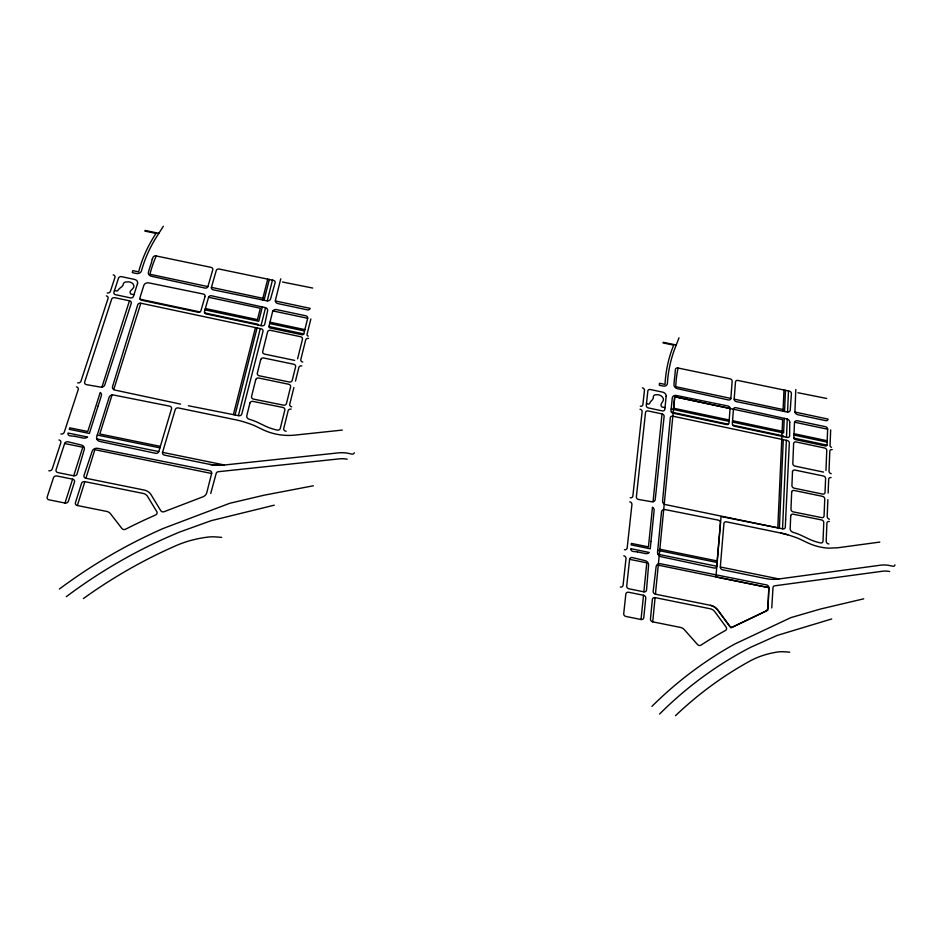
<?xml version="1.0" encoding="UTF-8"?>
<svg xmlns="http://www.w3.org/2000/svg" width="942" height="942" viewBox="0 0 942 942"><rect width="100%" height="100%" fill="white"/><g stroke="black" fill="none" stroke-linecap="round" stroke-linejoin="round"><path stroke-width="1.41" d="M795.813 389.541L794.93 411.418A3.179 2.579 31.5 0 0 797.792 414.704L825.722 420.638A2.379 1.931 32.5 0 0 828.065 419.108L794.989 412.066M827.865 499.625L827.182 516.557A2.485 2.061 36.5 0 0 829.443 519.195M828.124 493.078L828.689 479.243A2.449 2.002 35 0 1 831.079 477.606M830.679 429.87L830.043 445.578A1.613 1.307 33.7 0 0 831.503 447.262M825.946 470.458L826.77 450.535A2.414 1.966 33.6 0 0 824.58 448.003L796.049 441.951A2.414 1.978 32.6 0 0 793.623 443.552L792.823 463.582A2.437 2.014 33.4 0 0 795.013 466.125L823.543 472.083M827.653 429.211L827.005 444.918A1.601 1.307 33.5 0 1 825.416 445.966L795.295 439.573A1.601 1.319 32.4 0 1 793.859 437.9L794.459 422.911A3.191 2.602 31.9 0 1 797.65 420.803L825.475 426.714A2.39 1.943 32.9 0 1 827.653 429.222L794.601 422.204M779.375 528.156L783.297 439.655M783.438 436.629L783.461 435.946L732.817 425.183M784.239 418.366L783.603 432.931L732.476 422.063M784.545 411.477L785.487 390.341M782.543 528.815L786.358 440.303M786.488 437.276L787.277 419.037M787.571 412.09L788.489 390.965M768.884 587.714L768.001 607.19A6.382 5.499 39.3 0 1 765.257 611.417L732.77 626.948A2.614 2.273 39.6 0 1 729.508 625.971L717.686 609.921L714.519 606.954L710.551 605.329L655.444 594.178A2.579 2.284 34.7 0 1 653.171 591.352L656.103 566.778A4.263 3.744 33.4 0 1 660.589 563.775L766.611 584.935A2.567 2.202 38.3 0 1 768.884 587.714L658.258 565.165M771.757 607.943L772.993 587.702A2.567 2.19 38.6 0 1 774.83 585.794L882.548 571.229A22.219 18.298 41 0 1 889.601 571.511M783.038 411.159L783.979 390.023M730.074 408.498L728.978 422.958A2.402 1.99 29.6 0 1 726.494 424.536L673.106 413.185A2.402 2.014 27.1 0 1 671.01 410.665L672.258 398.054A3.98 3.321 26.8 0 1 676.45 395.475L727.954 406.002A2.39 1.978 29.1 0 1 730.074 408.498L674.731 396.759L673.424 409.499M730.851 398.407L732.158 381.274A2.355 1.931 28.3 0 0 730.038 378.825L677.875 367.992A2.355 1.955 26 0 0 675.426 369.346L674.896 375.363A163.201 131.644 32.5 0 0 673.977 384.689A3.956 3.285 26.5 0 0 677.463 388.705L728.39 399.95A2.379 1.955 28.8 0 0 730.851 398.407L675.732 386.691A161.294 130.102 32.5 0 1 678.063 368.039M734.183 399.149L735.478 381.969A2.355 1.931 28.6 0 1 737.892 380.45L789.266 391.118A2.367 1.919 30.6 0 1 791.41 393.556L790.267 409.935A3.167 2.591 31.1 0 1 787.076 412.019L736.303 401.622A2.379 1.955 29.1 0 1 734.195 399.137L783.108 409.546M894.9 564.847A2.025 1.66 39.9 0 1 892.981 566.236L889.743 565.565A29.061 23.939 41 0 0 880.534 565.188L778.41 579.036A38.81 32.923 36.1 0 1 765.587 578.541L722.549 569.757A2.543 2.202 35.9 0 1 720.312 566.978L723.915 523.54A2.508 2.143 33.8 0 1 726.482 521.833L780.588 533.007A86.346 74.041 39.8 0 1 787.712 534.785M716.744 566.26L720.406 522.81A2.496 2.143 33.4 0 0 718.204 520.114L665.028 509.575A3.332 2.885 30.8 0 0 661.508 511.871L657.54 552.165A4.227 3.709 32.7 0 0 661.213 556.757L714.13 568.038A2.543 2.202 35.5 0 0 716.744 566.26L657.928 554.226M655.09 597.605L652.712 621.838A2.614 2.331 36.4 0 1 650.451 618.976L652.37 599.465A2.591 2.296 35.2 0 1 655.102 597.617L710.256 608.768A6.759 5.923 38.3 0 1 714.813 611.711L726.094 627.042A2.614 2.284 39.6 0 1 725.564 630.422A600.419 478.206 64.4 0 0 700.919 645.164A2.626 2.331 39.8 0 1 697.551 644.552L684.328 629.68A6.464 5.746 38.5 0 0 680.418 627.407L652.7 621.838M655.444 594.178L674.731 396.759L782.649 419.673L777.798 527.826L721.077 516.546L715.92 576.916L768.86 587.608L767.871 610.192L730.91 627.867L717.686 609.921A10.574 9.267 38.3 0 0 710.551 605.329M641.031 619.495L643.504 595.262L628.597 592.247A2.591 2.308 33.6 0 0 625.841 594.108L623.722 613.595A2.602 2.343 34.8 0 0 625.959 616.468L641.007 619.495A2.602 2.331 35.7 0 0 643.775 617.599L645.753 598.099A2.591 2.308 34.5 0 0 643.504 595.262M643.845 591.835L646.813 562.833L629.609 559.324L626.713 585.995A2.579 2.296 33.1 0 0 628.938 588.809L643.833 591.823A2.579 2.296 34 0 0 646.506 590.328L648.579 565.188A4.251 3.756 32.5 0 0 644.893 560.572L631.964 557.487A2.555 2.261 31.6 0 0 629.609 559.336M653.042 501.756L662.026 413.903L648.084 410.947A2.402 2.025 26 0 0 645.517 412.514L636.38 496.799A2.485 2.155 28.8 0 0 638.535 499.46L651.711 501.745A3.321 2.873 29.5 0 0 655.232 499.472L664.122 416.423A2.402 2.025 26.8 0 0 662.002 413.903M293.88 387.551L289.747 404.2A2.532 2.19 4.4 0 0 291.69 406.838M295.47 381.11L298.838 367.498A2.485 2.131 5.5 0 1 301.793 365.932M310.86 318.985L307.033 334.41A1.637 1.378 6.3 0 0 308.293 336.082M280.751 278.832L275.417 300.321A3.262 2.708 5.2 0 0 277.902 303.583L307.269 309.836A2.437 2.037 6.6 0 0 310.153 308.364L275.358 300.957M297.59 358.82L302.464 339.238A2.461 2.084 5.8 0 0 300.58 336.718L270.554 330.348A2.473 2.084 4.3 0 0 267.587 331.89L262.7 351.578A2.496 2.119 3.7 0 0 264.596 354.11L294.634 360.386M307.681 318.29L303.842 333.715A1.637 1.378 6 0 1 302.135 334.763L270.213 327.993A1.648 1.378 4.4 0 1 268.965 326.332L272.627 311.602A3.273 2.732 4.9 0 1 276.536 309.588L305.797 315.794A2.449 2.049 6.3 0 1 307.681 318.302L272.909 310.919M238.408 415.634L260.286 328.593M261.028 325.614L265.538 307.693M267.245 300.863L272.462 280.127M235.076 414.939L257.06 327.91M257.814 324.931L257.978 324.26L204.708 312.932M262.347 306.986L258.732 321.293L204.944 309.859M264.054 300.227L269.306 279.468M211.644 473.496L206.769 492.69A6.559 5.793 -4.1 0 1 202.919 496.823L164.167 511.683A2.708 2.39 -7.1 0 1 160.776 510.682L151.038 494.668A11.021 9.655 -7.9 0 0 144.138 490.04L85.934 478.265A2.732 2.343 -9.5 0 1 84.015 475.439L92.175 451.242A4.498 3.85 -8 0 1 97.709 448.345L209.713 470.706A2.638 2.32 -2.8 0 1 211.644 473.496L94.871 449.687L85.91 478.253M210.725 493.478L216.142 473.532A2.626 2.32 -2.2 0 1 218.556 471.683L339.485 458.848A22.219 19.817 7 0 1 347.151 459.225M233.404 414.598L255.459 327.569M262.465 299.886L267.716 279.138M208.571 297.272L204.485 311.484A2.496 2.072 1.5 0 0 206.31 313.992L261.794 325.779A2.473 2.072 4 0 0 264.761 324.236L267.599 310.86A3.273 2.732 4.3 0 0 265.114 307.575L211.385 295.753A2.473 2.049 1.9 0 0 208.571 297.272L260.345 308.246L257.472 319.609L205.332 308.517M211.42 287.369L216.26 270.507A2.449 2.002 2.8 0 1 219.203 269.059L273.274 280.292A2.426 2.002 5.1 0 1 275.135 282.718L270.613 298.791A3.262 2.708 4.6 0 1 266.704 300.792L213.233 289.83A2.473 2.037 2.3 0 1 211.42 287.357L262.865 298.296M158.798 451.595L171.526 408.828A2.602 2.225 -2.9 0 0 169.654 406.143L113.499 395.004A3.509 2.967 -5.2 0 0 109.178 397.206L96.708 436.864A4.463 3.815 -7.2 0 0 99.805 441.433L155.56 453.302A2.649 2.296 -5 0 0 158.798 451.595L96.72 438.901M354.274 452.737A2.025 1.79 8 0 1 351.896 454.079L348.493 453.373A29.049 25.929 7 0 0 338.484 452.867L223.819 465.065A39.894 34.63 -0.7 0 1 209.866 464.406L164.45 455.127A2.649 2.296 -4.6 0 1 162.554 452.36L175.224 409.593A2.602 2.225 -2.5 0 1 178.391 407.957L235.418 419.743A88.442 78.398 -3.3 0 1 247.145 422.946A83.073 70.626 4.3 0 0 249.077 423.594A49.844 43.85 -1 0 1 256.094 426.396L262.477 429.481A52.658 45.346 4.4 0 0 295.058 435.098L342.287 430.082M112.039 394.969L99.805 433.979L160.352 446.378M113.735 389.588L140.829 303.218L261.311 328.817A2.473 2.084 3.8 0 1 262.995 331.266L241.788 414.021A2.567 2.214 0.9 0 1 238.691 415.693L188.4 405.743M84.862 481.645A2.732 2.355 -9.9 0 0 81.636 483.105L75.442 502.651A2.767 2.39 -11.1 0 0 77.362 505.524L84.851 481.645L143.125 493.431A7.041 6.17 -7.9 0 1 147.541 496.387L156.819 511.683A2.708 2.39 -7.8 0 1 155.56 515.015A579.671 544.523 -79.2 0 0 125.545 529.227A2.744 2.414 -10.2 0 1 121.977 528.568L110.473 513.708A6.794 5.935 -10.6 0 0 106.634 511.412L77.338 505.513M64.998 503.04L72.605 479.16L56.873 475.981A2.755 2.355 -10.9 0 0 53.47 477.771L47.206 496.976A2.779 2.379 -12 0 0 49.078 499.837L64.986 503.04A2.767 2.39 -11.5 0 0 68.401 501.203L74.5 481.986A2.744 2.355 -10.4 0 0 72.605 479.16M73.688 475.781L82.79 447.214L64.633 443.517L56.073 469.775A2.744 2.343 -10.4 0 0 57.933 472.59L73.664 475.781A2.732 2.343 -9.9 0 0 77.044 473.991L84.25 449.57A4.51 3.839 -8.6 0 0 81.142 444.965L67.977 441.798A2.708 2.296 -8.9 0 0 64.621 443.529M101.924 387.127L129.454 300.804L114.783 297.696A2.543 2.072 -2.3 0 0 111.651 299.203L84.674 382.005A2.638 2.202 -5.8 0 0 86.499 384.654L100.476 387.091A3.509 2.944 -5.3 0 0 104.797 384.901L131.244 303.324A2.532 2.072 -1.8 0 0 129.431 300.804M679.017 337.801L674.978 348.246A170.043 137.179 32.5 0 0 667.395 383.418A3.956 3.297 25.8 0 1 663.192 386.079L659.306 385.254L659.482 383.241L665.017 384.418A172.433 139.11 32.5 0 1 672.812 347.351L673.671 345.125L663.074 342.923L663.133 342.276L676.226 344.996M163.331 226.292L156.819 236.477A173.505 144.938 6.8 0 0 141.465 270.919A4.168 3.379 -0.6 0 1 136.319 273.474L132.233 272.603L132.834 270.625L138.651 271.861A175.942 146.976 6.8 0 1 154.629 235.571L156.019 233.404L144.856 231.084L145.056 230.449L158.845 233.31M831.727 618.953L777.197 635.426L750.68 647.295A564.741 449.958 64.2 0 0 659.6 714.024M274.275 505.183L211.196 520.667L179.722 532.018A544.77 512.613 -79.5 0 0 66.281 596.686M863.732 598.818L820.447 609.038L790.833 617.634L734.878 643.975A578.518 460.873 64.2 0 0 651.923 706.37M313.368 485.778L263.89 495.245L229.707 503.299L163.048 528.533A558.241 524.941 -79.4 0 0 59.393 589.021M879.804 542.074L837.721 547.773L829.042 548.162A51.716 42.731 35.7 0 1 807.011 542.521L800.641 539.472A48.725 41.401 38.4 0 0 793.729 536.728A81.236 66.882 33.9 0 1 791.857 536.104A86.346 74.053 39.8 0 0 780.588 533.007M797.945 392.732L826.64 398.466M282.459 282.011L312.697 288.052M659.824 549.221L717.192 560.961M97.273 435.051L159.905 447.862M657.716 550.328L717.062 562.468M162.554 452.36L224.42 464.995M720.312 566.978L778.94 578.965M180.57 404.118L114.983 390.094A3.497 2.944 -4.7 0 1 112.534 386.55L137.803 304.584A2.532 2.084 -1.3 0 1 140.841 303.23M114.477 290.548L116.431 290.96A1.613 1.319 -1.9 0 0 118.127 290.089C119.693 287.357 123.237 287.145 123.508 283.377A4.157 3.391 -1.4 0 1 125.569 281.976L128.783 281.846A8.949 7.312 -1.5 0 1 130.479 282.27L132.316 283.201A4.157 3.391 -1.3 0 1 133.222 284.248C136.413 288.782 127.688 290.124 130.679 293.986L133.976 294.693M646.471 403.706L648.332 404.094A1.531 1.283 25.7 0 0 649.709 403.188C650.698 400.444 653.889 399.903 653.371 396.311A3.956 3.309 26 0 1 654.984 394.851L657.881 394.686A8.502 7.136 26.1 0 1 659.506 395.087L661.355 396.005A3.945 3.309 26.1 0 1 662.379 397.053C666.171 400.974 658.411 403.612 661.873 406.968L665.005 407.639M673.565 408.216L729.202 419.979M207.899 286.603L149.931 274.263A164.567 137.45 6.8 0 1 156.231 255.977M269.989 322.199L304.855 329.618M732.57 420.697L782.131 431.236M794.024 433.697L827.17 440.75M269.659 323.542L304.525 330.96M671.175 409.016L729.096 421.345M793.976 435.063L827.123 442.116M140.134 299.215L199.916 311.92M268.941 326.509L303.771 333.915M671.458 412.137L728.272 424.218M793.859 438.089L826.97 445.119M83.391 598.57A529.569 498.671 -79.6 0 1 178.226 544.7L180.57 543.805A96.39 88.807 -10.6 0 1 187.988 541.261A109.354 101.124 -11.3 0 1 207.888 537.105A36.326 32.935 -7.1 0 1 215.235 536.893A243.766 228.647 -27.9 0 1 221.641 537.387M223.831 465.065A39.917 34.654 -0.7 0 1 209.866 464.406M308.587 338.413A2.461 2.084 6.2 0 0 305.667 339.944L300.816 359.514A2.485 2.119 5.7 0 0 302.723 362.069M107.223 292.938A2.532 2.061 -2.3 0 0 110.355 291.431L114.959 277.372A2.52 2.049 -1.8 0 0 113.193 274.887M48.831 470.753A2.744 2.343 -10.7 0 0 52.234 468.963L60.83 442.728A2.72 2.296 -9.2 0 0 58.981 439.961M60.912 433.968A2.708 2.284 -8.6 0 0 64.256 432.248L78.233 389.541A2.649 2.214 -6.5 0 0 76.42 386.879M77.703 382.841A2.638 2.202 -6.1 0 0 80.965 381.204L108.071 298.402A2.543 2.072 -2.6 0 0 106.305 295.894M291.125 409.122A2.532 2.202 4.2 0 0 288.122 410.759L283.742 428.48A2.555 2.225 3.6 0 0 286.144 431.212M829.349 521.515A2.496 2.061 36.8 0 0 826.911 523.21L826.193 541.214A2.508 2.096 37.6 0 0 828.889 543.946M630.198 497.741A2.485 2.167 28.3 0 0 632.859 496.034L642.103 411.76A2.402 2.037 25.6 0 0 640.018 409.228M624.452 549.716A2.543 2.237 30.6 0 0 627.172 547.926L631.929 504.523A2.496 2.178 28.7 0 0 629.774 501.839M620.319 587.066A2.579 2.296 32.5 0 0 623.074 585.229L626.006 558.571A2.555 2.261 31.1 0 0 623.816 555.804M640.313 406.214A2.402 2.025 25.4 0 0 642.88 404.66L644.458 390.318A2.39 2.002 25.1 0 0 642.385 387.833M832.198 449.628A2.414 1.966 33.9 0 0 829.82 451.206L829.007 471.118A2.437 1.99 34.7 0 0 831.221 473.685M789.785 652.182A242.577 210.266 57.3 0 0 783.874 651.758A35.702 30.851 44.6 0 0 777.232 652.064A108.436 93.682 49.1 0 0 759.9 656.527A95.354 82.472 48.3 0 0 753.635 659.188L751.669 660.118A549.174 437.63 64.1 0 0 675.485 715.708M790.703 515.922L790.185 528.756A3.332 2.802 36.1 0 0 792.693 532.159A40.482 33.653 35 0 0 794.259 532.677A53.494 45.452 38.4 0 1 802.066 535.763L808.424 538.8A47.1 38.916 35.7 0 0 820.529 542.922A2.508 2.096 37.4 0 0 823.014 541.203L823.779 522.586A2.496 2.072 36.5 0 0 821.518 519.937L793.176 514.191A2.485 2.084 35.5 0 0 790.703 515.922M791.669 492.148L790.974 509.245A2.485 2.072 35.2 0 0 793.211 511.871L821.624 517.617A2.485 2.061 36.3 0 0 824.062 515.922L824.756 498.966A2.461 2.037 35.5 0 0 822.531 496.352L794.118 490.464A2.461 2.049 34.5 0 0 791.669 492.148M792.493 471.718L791.928 485.589A2.461 2.037 34.3 0 0 794.141 488.168L822.613 494.079A2.461 2.025 35.3 0 0 825.027 492.419L825.604 478.583A2.449 2.014 34.7 0 0 823.39 476.004L794.93 470.07A2.437 2.025 33.7 0 0 792.493 471.718M785.628 519.819L785.322 527.131A2.496 2.108 35.7 0 1 782.814 528.874L665.464 504.594A3.321 2.861 30.3 0 1 662.579 501.038L670.327 417.624A2.402 2.025 27.3 0 1 672.847 416.199L787.5 440.573A2.414 1.978 32.3 0 1 789.337 442.987L785.628 519.819M789.749 422.228L789.632 435.84A2.402 1.978 32 0 1 787.218 437.441L734.477 426.231A2.402 1.99 29.9 0 1 732.346 423.712L733.429 409.24A2.39 1.966 29.4 0 1 735.89 407.686L786.876 418.931A3.191 2.602 31.5 0 1 789.749 422.228M650.981 541.414L650.239 548.797L631.175 544.9L631.34 543.393L648.437 546.89L652.476 507.232A3.332 2.897 30 0 1 654.137 510.305L650.981 541.414M666.159 396.299L664.84 409.323A2.402 2.014 26.6 0 1 662.297 410.889L648.367 407.933A2.402 2.025 25.9 0 1 646.283 405.413L647.837 391.071A2.39 2.002 25.5 0 1 650.38 389.529L662.685 392.143A3.98 3.332 26.1 0 1 666.159 396.299M98.156 405.802L89.372 433.438L69.261 429.317L69.743 427.833L87.783 431.518L100.217 392.508A3.521 2.967 -5.8 0 1 101.406 395.558L98.156 405.802M152.263 259.18L151.297 263.124A166.522 139.086 6.8 0 0 148.412 272.273A4.157 3.379 -0.1 0 0 151.415 276.265L204.909 288.064A2.473 2.037 1.9 0 0 207.899 286.592L212.762 269.777A2.449 2.002 2.4 0 0 210.937 267.34L156.019 255.93A2.473 2.002 0.3 0 0 153.075 257.225L152.263 259.18M249.924 403.046L246.792 415.693A3.415 2.956 1.5 0 0 248.853 419.072A41.413 35.56 3 0 0 250.466 419.614A54.73 48.136 -1 0 1 258.402 422.758L264.761 425.843A47.96 41.307 4.4 0 0 277.207 430.082A2.555 2.225 3 0 0 280.257 428.422L284.825 410.088A2.532 2.202 3.7 0 0 282.883 407.45L252.974 401.398A2.543 2.202 2 0 0 249.924 403.046M255.729 379.661L251.561 396.488A2.543 2.19 2.2 0 0 253.492 399.102L283.46 405.166A2.532 2.19 3.9 0 0 286.45 403.541L290.607 386.856A2.508 2.167 4.5 0 0 288.688 384.254L258.756 378.036A2.52 2.167 2.8 0 0 255.729 379.661M260.722 359.573L257.331 373.209A2.52 2.155 3 0 0 259.238 375.776L289.229 382.005A2.508 2.155 4.7 0 0 292.208 380.415L295.6 366.815A2.496 2.131 5.1 0 0 293.692 364.236L263.713 357.984A2.508 2.131 3.4 0 0 260.722 359.573M205.038 296.495L200.94 310.695A2.496 2.072 1.1 0 1 197.914 312.202L141.736 300.262A2.52 2.072 -1.1 0 1 139.946 297.754L143.843 285.367A4.18 3.415 -0.6 0 1 148.954 282.906L203.225 294.01A2.485 2.049 1.6 0 1 205.038 296.495M137.52 283.554L133.458 296.341A2.52 2.072 -1.5 0 1 130.349 297.849L115.701 294.74A2.532 2.061 -2 0 1 113.923 292.232L118.515 278.149A2.52 2.049 -1.5 0 1 121.612 276.677L134.553 279.421A4.192 3.415 -1.1 0 1 137.52 283.554M637.51 551.918L632.953 551.447A2.543 2.237 31.1 0 1 630.763 548.68L649.238 552.459A4.227 3.721 31.8 0 1 645.564 553.566L637.51 551.918M74.783 436.323L69.885 435.805A2.696 2.284 -8.4 0 1 68.048 433.037L87.547 437.029A4.486 3.803 -7.8 0 1 83.285 438.065L74.783 436.323"/></g></svg>
